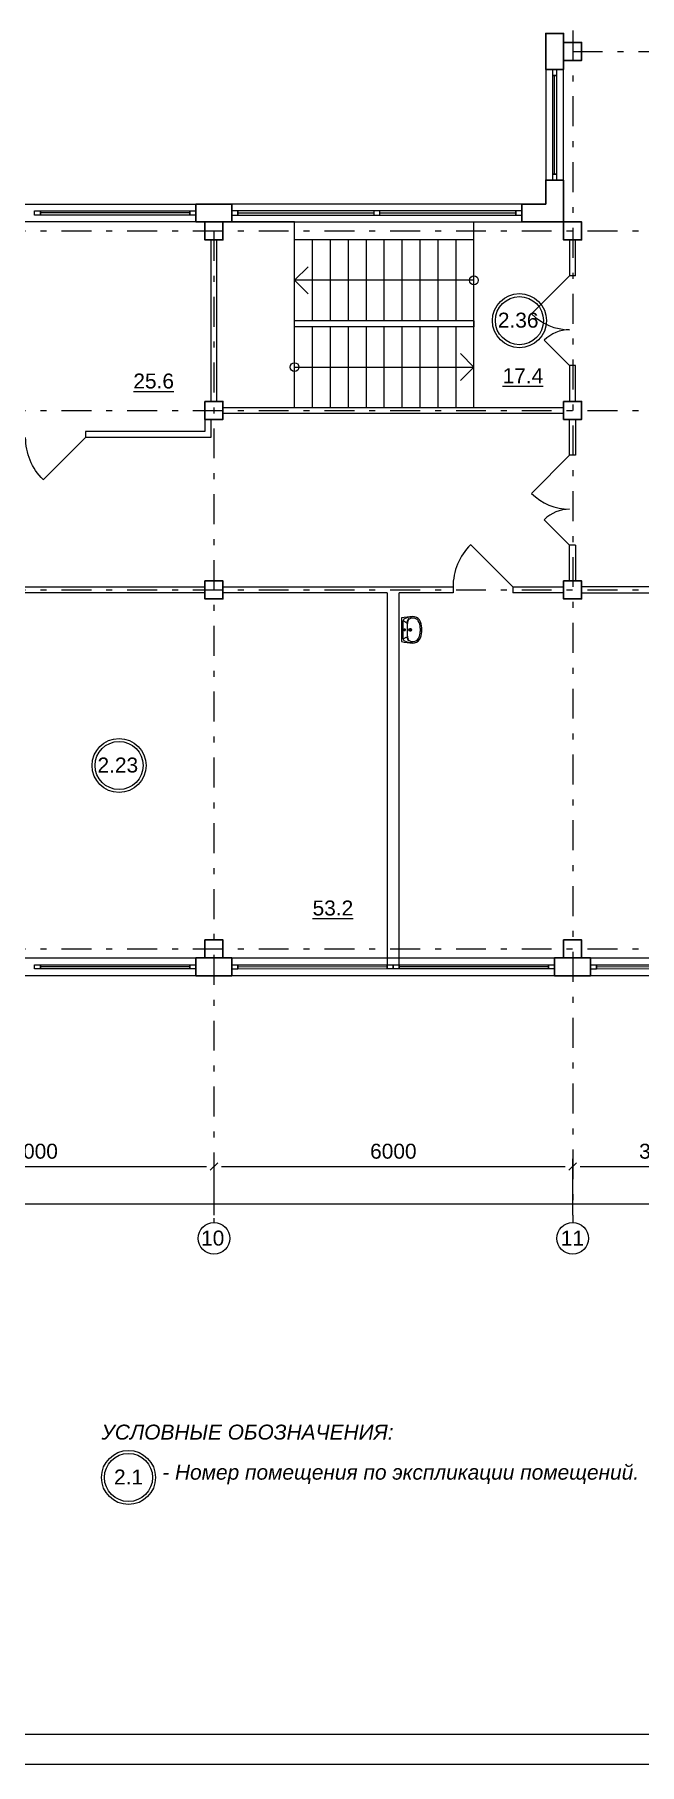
# Model space of a CAD drawing. Header units: metres. Extents: x -306 to 273, y -329 to 512.
# Drawn here: x 139.98 to 150.1, y 375.15 to 404.06 of the extents above; entities that cross this region are included whole.
import ezdxf
from ezdxf.enums import TextEntityAlignment as Align

# ---------------------------------------------------------------- set-up
doc = ezdxf.new("R2010")
doc.units = ezdxf.units.M
doc.header["$MEASUREMENT"] = 0
doc.linetypes.add('( Dashdot )', pattern=[1.001, 0.5, -0.25, 0.001, -0.25])
doc.layers.get('DEFPOINTS').update_dxf_attribs({"lineweight": 0})
doc.layers.add('Level 50', color=7, linetype='Continuous', lineweight=0)
doc.styles.add('Arial', font='ariali.ttf')
doc.styles.add('Standard_0', font='arial.ttf')
doc.styles.add('Style-Arial', font='arial.ttf')
doc.dimstyles.get("Standard").update_dxf_attribs({"dimtxt": 0.00018, "dimasz": 0.00018, "dimexe": 0.0002, "dimexo": 0.0625, "dimgap": 9e-05, "dimtad": 0, "dimtih": 1, "dimtoh": 1, "dimdec": 4, "dimlfac": 1000, "dimzin": 0, "dimdsep": 46, "dimtxsty": 'Standard_0', "dimcen": 9e-05, "dimadec": 0, "dimazin": 0, "dimtfac": 1, "dimtdec": 4, "dimtofl": 0, "dimtmove": 0, "dimatfit": 0, "dimfxl": 0.01, "dimfxlon": 1, "dimtolj": 1, "dimtzin": 0, "dimarcsym": 0})

# ---------------------------------------------------------------- blocks, each defined once
blk = doc.blocks.new('*U1656')
at = {"color": 7, "linetype": 'Continuous', "lineweight": 0}
blk.add_line((1.25, 0), (-1.25, 0), dxfattribs=at)
at = {"color": 7, "linetype": 'Continuous', "lineweight": 13, "flags": 128}
for points in [[(-1.35, 0.035), (-1.25, 0.035), (-1.25, -0.035), (-1.35, -0.035), (-1.35, 0.035)], [(1.25, 0.035), (1.35, 0.035), (1.35, -0.035), (1.25, -0.035), (1.25, 0.035)]]:
    blk.add_lwpolyline(points, close=True, dxfattribs=at)
at = {"color": 7, "linetype": 'Continuous', "lineweight": 0, "flags": 128}
blk.add_lwpolyline([(-1.25, 0.035), (1.25, 0.035), (1.25, -0.035), (-1.25, -0.035), (-1.25, 0.035)], close=True, dxfattribs=at)
blk = doc.blocks.new('*U1657')
at = {"color": 7, "linetype": 'Continuous', "lineweight": 0}
blk.add_line((1.25, 0.001), (-1.25, -0.001), dxfattribs=at)
at = {"color": 7, "linetype": 'Continuous', "lineweight": 13, "flags": 128}
for points in [[(-1.35, 0.034), (-1.25, 0.034), (-1.25, -0.036), (-1.35, -0.036), (-1.35, 0.034)], [(1.25, 0.036), (1.35, 0.036), (1.35, -0.034), (1.25, -0.034), (1.25, 0.036)]]:
    blk.add_lwpolyline(points, close=True, dxfattribs=at)
at = {"color": 7, "linetype": 'Continuous', "lineweight": 0, "flags": 128}
blk.add_lwpolyline([(-1.25, 0.034), (1.25, 0.036), (1.25, -0.034), (-1.25, -0.036), (-1.25, 0.034)], close=True, dxfattribs=at)
blk = doc.blocks.new('*U1662')
at = {"color": 7, "linetype": 'Continuous', "lineweight": 0, "flags": 128}
blk.add_lwpolyline([(42.05, 29.7), (42.05, -29.7), (-42.05, -29.7), (-42.05, 29.7), (42.05, 29.7)], close=True, dxfattribs=at)
at = {"layer": 'Level 50', "color": 7, "linetype": 'Continuous', "lineweight": 13}
blk.add_line((41.55, -29.2), (-41.25, -29.2), dxfattribs=at)
blk = doc.blocks.new('_Oblique-1')
at = {"color": 0, "linetype": 'ByBlock', "lineweight": -2}
blk.add_line((0.5, 0.5), (-0.5, -0.5), dxfattribs=at)
blk = doc.blocks.new('*D2270')
at = {"color": 0, "linetype": 'Continuous', "lineweight": -2, "transparency": 16777216}
for p, q in [((94.98, 384.331), (94.98, 384.642)), ((95.105, 384.517), (160.855, 384.517)), ((160.98, 384.331), (160.98, 384.642))]:
    blk.add_line(p, q, dxfattribs=at)
at = {"layer": 'DEFPOINTS', "color": 0, "linetype": 'Continuous', "lineweight": 0, "transparency": 16777216}
for p in [(160.98, 384.517), (94.98, 384.206), (160.98, 384.206)]:
    blk.add_point(p, dxfattribs=at)
at = {"color": 0, "linetype": 'Continuous', "lineweight": -2, "transparency": 16777216, "xscale": 0.125, "yscale": 0.125, "zscale": 0.125, "rotation": 180}
blk.add_blockref('_Oblique-1', (94.98, 384.517), dxfattribs=at)
at = {"color": 0, "linetype": 'Continuous', "lineweight": -2, "transparency": 16777216, "xscale": 0.125, "yscale": 0.125, "zscale": 0.125}
blk.add_blockref('_Oblique-1', (160.98, 384.517), dxfattribs=at)
at = {"color": 0, "linetype": 'Continuous', "lineweight": 0, "transparency": 16777216, "insert": (127.98, 384.769), "char_height": 0.25, "attachment_point": 5, "style": 'Style-Arial'}
blk.add_mtext('\\A1;66000', dxfattribs=at)
blk = doc.blocks.new('*U1659')
at = {"color": 7, "linetype": 'Continuous', "lineweight": 0}
for p in [(-0.227, 0.114), (0.227, 0.114)]:
    blk.add_line(p, (0, -0.114), dxfattribs=at)
blk = doc.blocks.new('*U1670')
at = {"color": 7, "linetype": 'Continuous', "lineweight": 13}
for radius in [0.452, 0.402]:
    blk.add_circle((0, 0), radius, dxfattribs=at)
at = {"color": 7, "linetype": 'Continuous', "lineweight": 13, "style": 'Style-Arial'}
blk.add_text('2.1', height=0.25, dxfattribs=at).set_placement((-0.242, 0.133), align=Align.TOP_LEFT)
blk = doc.blocks.new('*U1671')
at = {"color": 7, "linetype": 'Continuous', "lineweight": 0}
for p, q in [((-0.05, 0), (-2.325, 0)), ((2.325, 0), (0.05, 0))]:
    blk.add_line(p, q, dxfattribs=at)
at = {"color": 7, "linetype": 'Continuous', "lineweight": 0, "flags": 128}
for points in [[(-2.425, 0.15), (2.425, 0.15), (2.425, -0.15), (-2.425, -0.15), (-2.425, 0.15)], [(-2.325, 0.035), (2.325, 0.035), (2.325, -0.035), (-2.325, -0.035), (-2.325, 0.035)]]:
    blk.add_lwpolyline(points, close=True, dxfattribs=at)
at = {"color": 7, "linetype": 'Continuous', "lineweight": 13, "flags": 128}
for points in [[(-2.425, 0.035), (-2.325, 0.035), (-2.325, -0.035), (-2.425, -0.035), (-2.425, 0.035)], [(-0.05, 0.035), (0.05, 0.035), (0.05, -0.035), (-0.05, -0.035), (-0.05, 0.035)], [(2.325, 0.035), (2.425, 0.035), (2.425, -0.035), (2.325, -0.035), (2.325, 0.035)]]:
    blk.add_lwpolyline(points, close=True, dxfattribs=at)
blk = doc.blocks.new('*U1729')
at = {"color": 7, "linetype": 'Continuous', "lineweight": 13}
for radius in [0.452, 0.402]:
    blk.add_circle((0, 0), radius, dxfattribs=at)
at = {"color": 7, "linetype": 'Continuous', "lineweight": 13, "style": 'Style-Arial'}
blk.add_text('2.23', height=0.25, dxfattribs=at).set_placement((-0.361, 0.133), align=Align.TOP_LEFT)
blk = doc.blocks.new('*U1674')
at = {"color": 7, "linetype": 'Continuous', "lineweight": 13}
for radius in [0.452, 0.402]:
    blk.add_circle((0, 0), radius, dxfattribs=at)
at = {"color": 7, "linetype": 'Continuous', "lineweight": 13, "style": 'Style-Arial'}
blk.add_text('2.36', height=0.25, dxfattribs=at).set_placement((-0.361, 0.133), align=Align.TOP_LEFT)
blk = doc.blocks.new('ум9')
at = {"color": 252, "lineweight": 13}
for p, q in [((0.317, 0), (-0.317, 0)), ((-0.237, -0.059), (-0.19, -0.143)), ((0.228, -0.039), (-0.228, -0.039)), ((0.185, -0.156), (-0.171, -0.156)), ((0.046, -0.234), (-0.046, -0.234)), ((0.035, -0.08), (-0.035, -0.08)), ((0, -0.115), (0, -0.045)), ((0, -0.189), (0, -0.28)), ((0.237, -0.059), (0.19, -0.143))]:
    blk.add_line(p, q, dxfattribs=at)
for centre, radius in [((0, -0.234), 0.0351), ((0, -0.08), 0.0221), ((0, -0.234), 0.0221)]:
    blk.add_circle(centre, radius, dxfattribs=at)
for centre, radius, start, end in [((1.163, -0.334), 1.518, 167.3206, 178.6525), ((-0.135, -0.304), 0.22, 178.312, 234.1043), ((-0.355, -0.298), 0.00065, 358.312, 358.6525), ((0.089, -0.267), 0.429, 154.5977, 180.3349), ((-0.317, -0.001), 0.00065, 90, 167.3206), ((-0.135, -0.303), 0.18, 141.0504, 245.2718), ((-0.228, -0.117), 0.078, 90, 154.5977), ((-0.135, -0.303), 0.193, 141.0504, 147.7493), ((-0.181, -0.302), 0.159, 98.7111, 129.9424), ((-0.181, -0.302), 0.146, 86.1548, 129.9424), ((0.035, -0.093), 0.413, 272.4632, 300.3552), ((0.181, -0.302), 0.146, 50.0576, 93.8452), ((0.181, -0.302), 0.159, 50.0576, 81.2889), ((0.135, -0.303), 0.18, 294.7282, 38.9496), ((0.228, -0.117), 0.078, 25.4023, 90), ((0.135, -0.304), 0.22, 305.8957, 1.688), ((0.135, -0.303), 0.193, 32.2507, 38.9496), ((-0.089, -0.267), 0.429, 359.6651, 25.4023), ((0.317, -0.001), 0.00065, 12.6794, 90), ((-1.163, -0.334), 1.518, 1.3475, 12.6794), ((0.355, -0.298), 0.00065, 181.3475, 181.688), ((-0.035, -0.093), 0.452, 239.6448, 267.5368), ((-0.035, -0.093), 0.413, 244.8898, 267.5368), ((0, 0.104), 0.65, 265.1692, 274.8308), ((0, 0.104), 0.611, 265.1692, 274.8308), ((0.035, -0.093), 0.452, 272.4632, 300.3552)]:
    blk.add_arc(centre, radius, start, end, dxfattribs=at)
blk = doc.blocks.new('*U1890')
at = {"color": 7, "linetype": 'Continuous', "lineweight": 13}
for p, q in [((0.318, 0.75), (-0.318, 0.114)), ((0.318, -0.75), (-0.106, -0.326))]:
    blk.add_line(p, q, dxfattribs=at)
at = {"color": 7, "linetype": 'Continuous', "lineweight": 0}
for centre, radius, start, end in [((0.318, 0.75), 0.9, 225, 270), ((0.318, -0.75), 0.6, 90, 135)]:
    blk.add_arc(centre, radius, start, end, dxfattribs=at)
blk = doc.blocks.new('*U1888')
at = {"color": 7, "lineweight": 13}
blk.add_line((-0.5, 0.354), (0.207, -0.354), dxfattribs=at)
at = {"color": 7, "lineweight": 0}
blk.add_arc((-0.5, 0.354), 1, 315, 360, dxfattribs=at)
blk = doc.blocks.new('*D2484')
at = {"color": 0, "linetype": 'Continuous', "lineweight": -2, "transparency": 16777216}
for p, q in [((136.98, 384.331), (136.98, 385.269)), ((137.105, 385.144), (142.855, 385.144)), ((142.98, 384.331), (142.98, 385.269))]:
    blk.add_line(p, q, dxfattribs=at)
at = {"layer": 'DEFPOINTS', "color": 0, "linetype": 'Continuous', "lineweight": 0, "transparency": 16777216}
for p in [(142.98, 385.144), (136.98, 384.206), (142.98, 384.206)]:
    blk.add_point(p, dxfattribs=at)
at = {"color": 0, "linetype": 'Continuous', "lineweight": -2, "transparency": 16777216, "xscale": 0.125, "yscale": 0.125, "zscale": 0.125, "rotation": 180}
blk.add_blockref('_Oblique-1', (136.98, 385.144), dxfattribs=at)
at = {"color": 0, "linetype": 'Continuous', "lineweight": -2, "transparency": 16777216, "xscale": 0.125, "yscale": 0.125, "zscale": 0.125}
blk.add_blockref('_Oblique-1', (142.98, 385.144), dxfattribs=at)
at = {"color": 0, "linetype": 'Continuous', "lineweight": 0, "transparency": 16777216, "insert": (139.98, 385.397), "char_height": 0.25, "attachment_point": 5, "style": 'Style-Arial'}
blk.add_mtext('\\A1;6000', dxfattribs=at)
blk = doc.blocks.new('*D2485')
at = {"color": 0, "linetype": 'Continuous', "lineweight": -2, "transparency": 16777216}
for p, q in [((142.98, 384.331), (142.98, 385.269)), ((143.105, 385.144), (148.855, 385.144)), ((148.98, 384.331), (148.98, 385.269))]:
    blk.add_line(p, q, dxfattribs=at)
at = {"layer": 'DEFPOINTS', "color": 0, "linetype": 'Continuous', "lineweight": 0, "transparency": 16777216}
for p in [(148.98, 385.144), (142.98, 384.206), (148.98, 384.206)]:
    blk.add_point(p, dxfattribs=at)
at = {"color": 0, "linetype": 'Continuous', "lineweight": -2, "transparency": 16777216, "xscale": 0.125, "yscale": 0.125, "zscale": 0.125, "rotation": 180}
blk.add_blockref('_Oblique-1', (142.98, 385.144), dxfattribs=at)
at = {"color": 0, "linetype": 'Continuous', "lineweight": -2, "transparency": 16777216, "xscale": 0.125, "yscale": 0.125, "zscale": 0.125}
blk.add_blockref('_Oblique-1', (148.98, 385.144), dxfattribs=at)
at = {"color": 0, "linetype": 'Continuous', "lineweight": 0, "transparency": 16777216, "insert": (145.98, 385.397), "char_height": 0.25, "attachment_point": 5, "style": 'Style-Arial'}
blk.add_mtext('\\A1;6000', dxfattribs=at)
blk = doc.blocks.new('*D2486')
at = {"color": 0, "linetype": 'Continuous', "lineweight": -2, "transparency": 16777216}
for p, q in [((148.98, 384.331), (148.98, 385.269)), ((149.105, 385.144), (151.855, 385.144)), ((151.98, 384.331), (151.98, 385.269))]:
    blk.add_line(p, q, dxfattribs=at)
at = {"layer": 'DEFPOINTS', "color": 0, "linetype": 'Continuous', "lineweight": 0, "transparency": 16777216}
for p in [(151.98, 385.144), (148.98, 384.206), (151.98, 384.206)]:
    blk.add_point(p, dxfattribs=at)
at = {"color": 0, "linetype": 'Continuous', "lineweight": -2, "transparency": 16777216, "xscale": 0.125, "yscale": 0.125, "zscale": 0.125, "rotation": 180}
blk.add_blockref('_Oblique-1', (148.98, 385.144), dxfattribs=at)
at = {"color": 0, "linetype": 'Continuous', "lineweight": -2, "transparency": 16777216, "xscale": 0.125, "yscale": 0.125, "zscale": 0.125}
blk.add_blockref('_Oblique-1', (151.98, 385.144), dxfattribs=at)
at = {"color": 0, "linetype": 'Continuous', "lineweight": 0, "transparency": 16777216, "insert": (150.48, 385.397), "char_height": 0.25, "attachment_point": 5, "style": 'Style-Arial'}
blk.add_mtext('\\A1;3000', dxfattribs=at)

msp = doc.modelspace()

# ---------------------------------------------------------------- linework, layer by layer
at = {"color": 1, "linetype": '( Dashdot )', "lineweight": 0}
for p, q in [((148.97987428, 432.72924535), (148.97987428, 384.20583039)), ((92.02828637, 397.77924535), (163.92828637, 397.77924535))]:
    msp.add_line(p, q, dxfattribs=at)
at = {"color": 1, "linetype": '( Dashdot )'}
for p, q in [((148.97987428, 403.77924535), (163.92828637, 403.77924535)), ((92.02828637, 400.77924535), (163.92828637, 400.77924535)), ((142.97987428, 400.77924535), (142.97987428, 384.20583039)), ((92.02828637, 394.77924535), (163.92828637, 394.77924535)), ((92.02828637, 388.77924535), (163.92828637, 388.77924535))]:
    msp.add_line(p, q, dxfattribs=at)
at = {"color": 7, "linetype": 'Continuous', "lineweight": 0}
for p, q in [((148.67828637, 401.72924535), (148.67828637, 403.37924535)), ((144.62828637, 399.27924535), (144.62828637, 400.62924535)), ((144.92828637, 399.27924535), (144.92828637, 400.62924535)), ((145.22828637, 399.27924535), (145.22828637, 400.62924535)), ((145.52828637, 399.27924535), (145.52828637, 400.62924535)), ((145.82828637, 399.27924535), (145.82828637, 400.62924535)), ((146.12828637, 399.27924535), (146.12828637, 400.62924535)), ((146.42828637, 399.27924535), (146.42828637, 400.62924535)), ((146.72828637, 399.27924535), (146.72828637, 400.62924535)), ((147.02828637, 399.27924535), (147.02828637, 400.62924535)), ((147.32828637, 399.95424535), (144.32828637, 399.95424535)), ((144.62828637, 397.82924535), (144.62828637, 399.17924535)), ((144.92828637, 397.82924535), (144.92828637, 399.17924535)), ((145.22828637, 397.82924535), (145.22828637, 399.17924535)), ((145.52828637, 397.82924535), (145.52828637, 399.17924535)), ((145.82828637, 397.82924535), (145.82828637, 399.17924535)), ((146.12828637, 397.82924535), (146.12828637, 399.17924535)), ((146.42828637, 397.82924535), (146.42828637, 399.17924535)), ((146.72828637, 397.82924535), (146.72828637, 399.17924535)), ((147.02828637, 397.82924535), (147.02828637, 399.17924535)), ((144.32828637, 398.50424535), (147.32828637, 398.50424535))]:
    msp.add_line(p, q, dxfattribs=at)
at = {"color": 7, "linetype": 'Continuous', "lineweight": 30}
for p in [(148.12828637, 400.92924535), (148.52828637, 401.22924535)]:
    msp.add_line(p, (148.12828637, 401.22924535), dxfattribs=at)
at = {"color": 7, "linetype": 'Continuous', "lineweight": 13}
for p, q in [((144.32828637, 400.92924535), (143.27828637, 400.92924535)), ((144.32828637, 397.82924535), (144.32828637, 400.92924535)), ((147.32828637, 397.82924535), (147.32828637, 400.92924535)), ((147.32828637, 400.92924535), (148.12828637, 400.92924535)), ((149.02828637, 400.02924535), (148.92828637, 400.02924535)), ((147.32828637, 399.27924535), (144.32828637, 399.27924535)), ((147.32828637, 399.27924535), (147.32828637, 399.17924535)), ((149.02828637, 398.52924535), (148.92828637, 398.52924535)), ((142.82828637, 397.62924535), (142.82828637, 397.42924535)), ((142.92828637, 397.62924535), (142.92828637, 397.32924535)), ((140.82828637, 397.42924535), (140.82828637, 397.32924535)), ((149.02828637, 397.02924535), (148.92828637, 397.02924535)), ((149.02828637, 395.52924535), (148.92828637, 395.52924535)), ((146.97828637, 394.82924535), (146.97828637, 394.72924535)), ((147.97828637, 394.82924535), (147.97828637, 394.72924535))]:
    msp.add_line(p, q, dxfattribs=at)
at = {"color": 7, "linetype": 'Continuous', "lineweight": 30, "flags": 128}
for points in [[(148.52828637, 403.47924535), (148.52828637, 404.07924535), (148.82828637, 404.07924535), (148.82828637, 403.47924535), (148.52828637, 403.47924535)], [(148.82828637, 403.92924535), (148.82828637, 403.62924535), (149.12828637, 403.62924535), (149.12828637, 403.92924535), (148.82828637, 403.92924535)], [(143.27828637, 400.92924535), (142.67828637, 400.92924535), (142.67828637, 401.22924535), (143.27828637, 401.22924535), (143.27828637, 400.92924535)], [(142.82828637, 400.92924535), (142.82828637, 400.62924535), (143.12828637, 400.62924535), (143.12828637, 400.92924535), (142.82828637, 400.92924535)], [(148.82828637, 400.92924535), (148.82828637, 400.62924535), (149.12828637, 400.62924535), (149.12828637, 400.92924535), (148.82828637, 400.92924535)], [(142.82828637, 397.92924535), (142.82828637, 397.62924535), (143.12828637, 397.62924535), (143.12828637, 397.92924535), (142.82828637, 397.92924535)], [(148.82828637, 397.92924535), (148.82828637, 397.62924535), (149.12828637, 397.62924535), (149.12828637, 397.92924535), (148.82828637, 397.92924535)], [(142.82828637, 394.92924535), (142.82828637, 394.62924535), (143.12828637, 394.62924535), (143.12828637, 394.92924535), (142.82828637, 394.92924535)], [(148.82828637, 394.92924535), (148.82828637, 394.62924535), (149.12828637, 394.62924535), (149.12828637, 394.92924535), (148.82828637, 394.92924535)], [(142.82828637, 388.92924535), (142.82828637, 388.62924535), (143.12828637, 388.62924535), (143.12828637, 388.92924535), (142.82828637, 388.92924535)], [(148.82828637, 388.92924535), (148.82828637, 388.62924535), (149.12828637, 388.62924535), (149.12828637, 388.92924535), (148.82828637, 388.92924535)], [(143.27828637, 388.32924535), (142.67828637, 388.32924535), (142.67828637, 388.62924535), (143.27828637, 388.62924535), (143.27828637, 388.32924535)], [(149.27828637, 388.32924535), (148.67828637, 388.32924535), (148.67828637, 388.62924535), (149.27828637, 388.62924535), (149.27828637, 388.32924535)]]:
    msp.add_lwpolyline(points, close=True, dxfattribs=at)
at = {"color": 7, "linetype": 'Continuous', "lineweight": 0, "flags": 128}
for points in [[(148.52828637, 403.47924535), (148.52828637, 401.62924535), (148.82828637, 401.62924535), (148.82828637, 403.47924535), (148.52828637, 403.47924535)], [(148.71328637, 403.37924535), (148.64328637, 403.37924535), (148.64328637, 401.72924535), (148.71328637, 401.72924535), (148.71328637, 403.37924535)], [(137.27828637, 401.22924535), (142.67828637, 401.22924535), (142.67828637, 400.92924535), (137.27828637, 400.92924535), (137.27828637, 401.22924535)], [(137.27828637, 388.62924535), (142.67828637, 388.62924535), (142.67828637, 388.32924535), (137.27828637, 388.32924535), (137.27828637, 388.62924535)], [(143.27828637, 388.62924535), (148.67828637, 388.62924535), (148.67828637, 388.32924535), (143.27828637, 388.32924535), (143.27828637, 388.62924535)], [(149.27828637, 388.62924535), (154.67828637, 388.62924535), (154.67828637, 388.32924535), (149.27828637, 388.32924535), (149.27828637, 388.62924535)]]:
    msp.add_lwpolyline(points, close=True, dxfattribs=at)
at = {"color": 7, "linetype": 'Continuous', "lineweight": 13, "flags": 128}
for points in [[(148.64328637, 403.47924535), (148.64328637, 403.37924535), (148.71328637, 403.37924535), (148.71328637, 403.47924535), (148.64328637, 403.47924535)], [(148.64328637, 401.72924535), (148.64328637, 401.62924535), (148.71328637, 401.62924535), (148.71328637, 401.72924535), (148.64328637, 401.72924535)], [(142.92828637, 400.62924535), (142.92828637, 397.92924535), (143.02828637, 397.92924535), (143.02828637, 400.62924535), (142.92828637, 400.62924535)], [(143.12828637, 397.82924535), (148.82828637, 397.82924535), (148.82828637, 397.72924535), (143.12828637, 397.72924535), (143.12828637, 397.82924535)]]:
    msp.add_lwpolyline(points, close=True, dxfattribs=at)
at = {"color": 7, "linetype": 'Continuous', "lineweight": 30, "flags": 128}
for points in [[(148.82828637, 401.62924535), (148.82828637, 400.92924535), (148.12828637, 400.92924535)], [(148.82828637, 401.62924535), (148.52828637, 401.62924535), (148.52828637, 401.22924535)]]:
    msp.add_lwpolyline(points, dxfattribs=at)
at = {"color": 7, "linetype": 'Continuous', "lineweight": 13, "flags": 128}
for points in [[(147.32828637, 400.62924535), (144.32828637, 400.62924535)], [(149.02828637, 400.02924535), (149.02828637, 400.62924535), (148.92828637, 400.62924535), (148.92828637, 400.02924535)], [(147.32828637, 399.17924535), (144.32828637, 399.17924535)], [(148.92828637, 398.52924535), (148.92828637, 397.92924535), (149.02828637, 397.92924535), (149.02828637, 398.52924535)], [(148.92828637, 397.02924535), (148.92828637, 397.62924535), (149.02828637, 397.62924535), (149.02828637, 397.02924535)], [(142.82828637, 397.42924535), (140.82828637, 397.42924535)], [(142.92828637, 397.32924535), (140.82828637, 397.32924535)], [(149.02828637, 395.52924535), (149.02828637, 394.92924535), (148.92828637, 394.92924535), (148.92828637, 395.52924535)], [(139.02828637, 394.82924535), (142.82828637, 394.82924535), (142.82828637, 394.72924535), (139.02828637, 394.72924535)], [(145.87828637, 394.72924535), (143.12828637, 394.72924535), (143.12828637, 394.82924535), (146.97828637, 394.82924535)], [(145.87828637, 394.72924535), (145.87828637, 388.51424535), (146.07828637, 388.51424535), (146.07828637, 394.72924535)], [(146.97828637, 394.72924535), (146.07828637, 394.72924535)], [(147.97828637, 394.82924535), (148.82828637, 394.82924535), (148.82828637, 394.72924535), (147.97828637, 394.72924535)], [(153.72828637, 394.82924535), (149.12828637, 394.82924535)], [(149.12828637, 394.72924535), (154.82828637, 394.72924535), (154.82828637, 394.82924535), (153.82828637, 394.82924535)]]:
    msp.add_lwpolyline(points, dxfattribs=at)
at = {"color": 7, "linetype": 'Continuous', "lineweight": 0}
for centre in [(147.32828637, 399.95424535), (144.32828637, 398.50424535)]:
    msp.add_circle(centre, 0.07327717, dxfattribs=at)
at = {"color": 7, "linetype": 'Continuous', "lineweight": 13}
for centre in [(142.97987428, 383.94247495), (148.97987428, 383.94247495)]:
    msp.add_circle(centre, 0.26335544, dxfattribs=at)

# ---------------------------------------------------------------- block references
for name, p in [('*U1656', (141.32823976, 401.07928631)), ('*U1890', (148.61008976, 399.27926795)), ('*U1674', (148.08936837, 399.28017828)), ('*U1890', (148.61008976, 396.27926795)), ('*U1729', (141.39237938, 391.84517031)), ('*U1656', (141.32823976, 388.47928631)), ('*U1657', (144.62823976, 388.47818631)), ('*U1656', (147.32823976, 388.47928631)), ('*U1657', (150.62823976, 388.47818631)), ('*U1670', (141.54958759, 379.94556712))]:
    msp.add_blockref(name, p, dxfattribs=at)
at = {"color": 7, "linetype": 'Continuous', "lineweight": 13, "extrusion": (0, 0, -1)}
msp.add_blockref('*U1671', (-145.70332273, 401.07928631), dxfattribs=at)
at = {"color": 7, "linetype": 'Continuous', "lineweight": 0}
for p, rotation in [((144.44187732, 399.95424196), 270), ((147.21469541, 398.50424875), 90)]:
    msp.add_blockref('*U1659', p, dxfattribs=dict(at, rotation=rotation))
at = {"color": 7, "lineweight": 13, "extrusion": (0, 0, -1)}
msp.add_blockref('*U1888', (-140.32833297, 396.97571795), dxfattribs=at)
at = {"color": 7, "lineweight": 13, "rotation": 180}
msp.add_blockref('*U1888', (147.47833297, 395.18277275), dxfattribs=at)
at = {"color": 252, "lineweight": 13, "xscale": 0.6221590909090893, "yscale": 0.6221590909090893, "zscale": 0.6221590909090893, "rotation": 90}
msp.add_blockref('ум9', (146.11685099, 394.1132036), dxfattribs=at)
at = {"layer": 'Level 50', "color": 7, "linetype": 'Continuous', "lineweight": 13}
msp.add_blockref('*U1662', (127.82986233, 404.85030608), dxfattribs=at)

# ---------------------------------------------------------------- texts
at = {"color": 7, "linetype": 'Continuous', "lineweight": 13, "style": 'Style-Arial'}
for s, p in [('%%u25.6%%U', (141.63079401, 398.39628077)), ('%%u17.4%%U', (147.80774398, 398.48508201)), ('%%u53.2%%U', (144.62926664, 389.58872186))]:
    msp.add_text(s, height=0.25, dxfattribs=at).set_placement(p, align=Align.TOP_LEFT)
at = {"color": 7, "linetype": 'Continuous', "lineweight": 30, "style": 'Style-Arial'}
for s, p in [('10', (142.76379923, 384.07173758)), ('11', (148.78118968, 384.07173758))]:
    msp.add_text(s, height=0.25, dxfattribs=at).set_placement(p, align=Align.TOP_LEFT)
at = {"color": 18, "linetype": 'Continuous', "lineweight": 13, "true_color": 0x000000, "style": 'Arial'}
for s, p in [('УСЛОВНЫЕ ОБОЗНАЧЕНИЯ:', (143.54107615, 380.82888355)), ('- Номер помещения по экспликации помещений.', (146.10260367, 380.15889904))]:
    msp.add_text(s, height=0.25, dxfattribs=at).set_placement(p, align=Align.TOP_CENTER)

# ---------------------------------------------------------------- dimensions: what is measured, and where the dimension line sits
at = {"color": 5, "linetype": 'Continuous', "lineweight": 0}
for base, p1, p2, picture, middle in [((142.97987428, 385.1438821), (136.97987428, 384.20583039), (142.97987428, 384.20583039), '*D2484', (139.97987428, 385.39652534)), ((148.97987428, 385.1438821), (142.97987428, 384.20583039), (148.97987428, 384.20583039), '*D2485', (145.97987428, 385.39652534)), ((151.97987428, 385.1438821), (148.97987428, 384.20583039), (151.97987428, 384.20583039), '*D2486', (150.47987428, 385.39661061)), ((160.9798742792, 384.516757866), (94.9798742792, 384.2058303929), (160.9798742792, 384.2058303929), '*D2270', (127.9798742792, 384.769401113))]:
    dim = msp.add_linear_dim(base=base, p1=p1, p2=p2, dimstyle='Standard', override={"dimtxt": 0.25, "dimasz": 0.125, "dimexe": 0.125, "dimexo": 0.125, "dimgap": 0.125, "dimtad": 1, "dimtih": 0, "dimtoh": 0, "dimzin": 11, "dimtxsty": 'Style-Arial', "dimblk": '_Oblique-1', "dimfxlon": 0, "dimfrac": 2, "dimtzin": 11}, dxfattribs=at)
    dim.commit()
    dim.dimension.update_dxf_attribs({"geometry": picture, "text_midpoint": middle})

doc.saveas('drawing.dxf')
